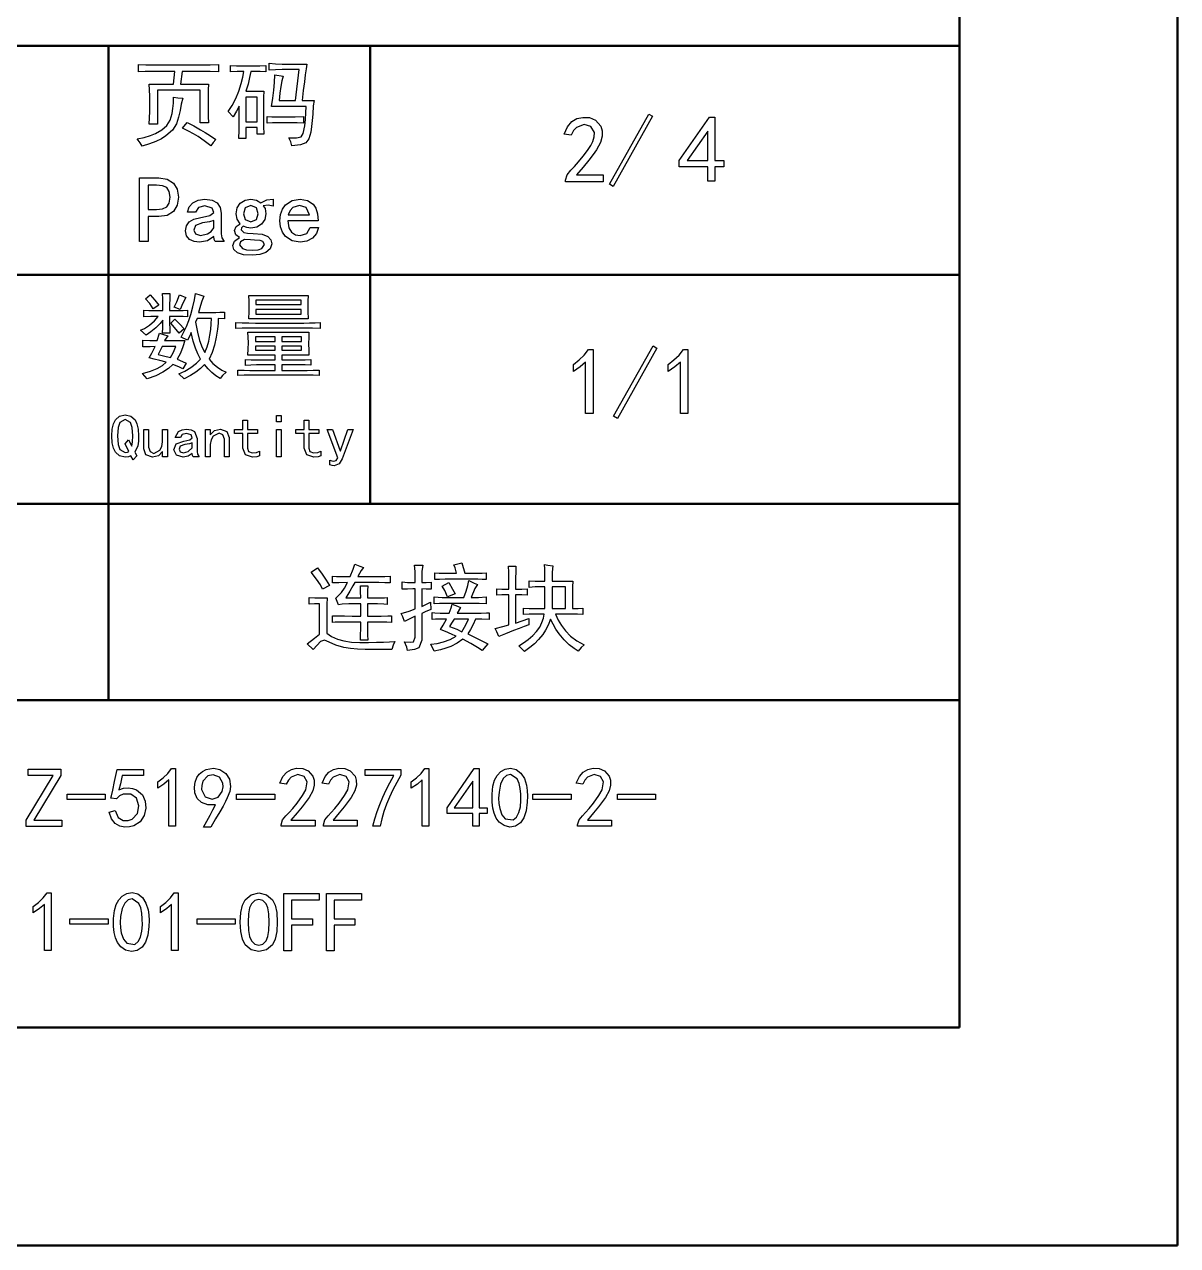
# Model space of a CAD drawing. Extents: x 0 to 1189, y 0 to 841.
# Drawn here: x 1136.1 to 1189, y 0 to 56 of the extents above; entities that cross this region are included whole.
import ezdxf

# ---------------------------------------------------------------- set-up
doc = ezdxf.new("R2010")
doc.units = 0

msp = doc.modelspace()

# ---------------------------------------------------------------- linework, layer by layer
at = {"color": 7, "lineweight": 50}
for p, q in [((1189, 0), (1189, 841)), ((1179, 10), (1179, 831)), ((1179, 73), (1179, 10)), ((1179, 55), (909, 55)), ((1140, 34), (1140, 55)), ((1152, 34), (1152, 55)), ((1101, 44.5), (1179, 44.5)), ((1179, 34), (1101, 34)), ((1140, 34), (1140, 25)), ((1179, 25), (1101, 25)), ((1179, 10), (30, 10)), ((909, 10), (1179, 10)), ((1189, 0), (0, 0))]:
    msp.add_line(p, q, dxfattribs=at)
at = {"color": 7, "lineweight": 25}
for points in [[(1144.36, 54.125), (1144.667, 54.129), (1145.042, 54.142), (1145.042, 53.801), (1144.667, 53.814), (1144.36, 53.818), (1143.371, 53.818), (1143.303, 53.239), (1144.582, 53.239), (1144.569, 52.983), (1144.565, 52.727), (1144.565, 52.028), (1144.569, 51.751), (1144.582, 51.466), (1144.207, 51.466), (1144.207, 52.966), (1142.246, 52.966), (1142.246, 51.398), (1141.871, 51.398), (1141.884, 51.696), (1141.888, 51.977), (1141.888, 52.693), (1141.884, 52.974), (1141.871, 53.239), (1142.979, 53.239), (1143.013, 53.52), (1143.048, 53.818), (1141.991, 53.818), (1141.675, 53.814), (1141.377, 53.801), (1141.377, 54.142), (1141.718, 54.129), (1141.991, 54.125)], [(1146.694, 54.074), (1146.941, 54.078), (1147.205, 54.091), (1147.205, 53.801), (1146.954, 53.814), (1146.779, 53.818), (1146.523, 53.818), (1146.469, 53.536), (1146.395, 53.235), (1146.302, 52.915), (1147.12, 52.915), (1147.107, 52.642), (1147.103, 52.403), (1147.103, 51.585), (1147.107, 51.313), (1147.12, 50.938), (1146.813, 50.938), (1146.813, 51.244), (1146.302, 51.244), (1146.302, 50.75), (1145.978, 50.75), (1145.991, 51.134), (1145.995, 51.432), (1145.995, 52.233), (1145.867, 51.999), (1145.722, 51.739), (1145.484, 51.977), (1145.675, 52.264), (1145.84, 52.58), (1145.978, 52.923), (1146.086, 53.261), (1146.16, 53.56), (1146.2, 53.818), (1145.893, 53.814), (1145.586, 53.801), (1145.586, 54.091), (1145.871, 54.078), (1146.114, 54.074)], [(1148.569, 52.489), (1148.739, 53.903), (1147.955, 53.903), (1147.661, 53.899), (1147.359, 53.886), (1147.359, 54.193), (1147.661, 54.168), (1147.955, 54.159), (1149.097, 54.159), (1149.061, 53.945), (1149.021, 53.671), (1148.977, 53.337), (1148.928, 52.943), (1148.876, 52.489), (1149.421, 52.489), (1149.389, 52.237), (1149.362, 51.858), (1149.34, 51.57), (1149.308, 51.297), (1149.268, 51.04), (1149.176, 50.731), (1149.038, 50.554), (1148.797, 50.462), (1148.398, 50.409), (1148.356, 50.597), (1148.262, 50.784), (1148.624, 50.784), (1148.825, 50.818), (1148.927, 50.969), (1148.995, 51.321), (1149.025, 51.621), (1149.048, 51.92), (1149.063, 52.216), (1147.478, 52.216), (1147.527, 52.589), (1147.572, 52.957), (1147.608, 53.317), (1147.631, 53.665), (1148.006, 53.597), (1147.945, 53.394), (1147.896, 53.128), (1147.855, 52.819), (1147.819, 52.489)], [(1143.406, 52.591), (1143.331, 52.322), (1143.278, 52.028), (1143.216, 51.724), (1143.116, 51.423), (1142.935, 51.134), (1142.63, 50.861), (1142.425, 50.732), (1142.176, 50.612), (1141.884, 50.498), (1141.548, 50.392), (1141.445, 50.554), (1141.309, 50.733), (1141.638, 50.797), (1141.923, 50.877), (1142.161, 50.972), (1142.451, 51.142), (1142.673, 51.347), (1142.828, 51.594), (1142.92, 51.892), (1142.953, 52.119), (1142.973, 52.369), (1142.979, 52.642), (1143.18, 52.604)], [(1146.813, 51.517), (1146.813, 52.642), (1146.302, 52.642), (1146.302, 51.517)], [(1148.296, 51.739), (1148.56, 51.743), (1148.944, 51.756), (1148.944, 51.449), (1148.654, 51.458), (1148.398, 51.464), (1148.177, 51.466), (1147.734, 51.466), (1147.525, 51.462), (1147.273, 51.449), (1147.273, 51.756), (1147.482, 51.743), (1147.734, 51.739)], [(1160.954, 48.835), (1161.022, 49.078), (1161.192, 49.295), (1161.353, 49.457), (1161.541, 49.67), (1161.755, 49.934), (1161.955, 50.202), (1162.103, 50.427), (1162.198, 50.608), (1162.268, 50.829), (1162.275, 51.017), (1162.113, 51.298), (1161.797, 51.392), (1161.456, 51.256), (1161.314, 51.106), (1161.209, 50.898), (1160.885, 50.949), (1161.041, 51.287), (1161.235, 51.52), (1161.467, 51.658), (1161.738, 51.716), (1162.044, 51.707), (1162.326, 51.588), (1162.564, 51.307), (1162.628, 51.1), (1162.633, 50.855), (1162.554, 50.565), (1162.368, 50.224), (1162.221, 50.015), (1162.019, 49.753), (1161.761, 49.44), (1161.448, 49.074), (1162.675, 49.074), (1162.675, 48.767), (1160.954, 48.767)], [(1164.939, 51.767), (1163.132, 48.545), (1162.962, 48.648), (1164.768, 51.869)], [(1167.475, 49.442), (1166.162, 49.442), (1166.162, 49.732), (1167.543, 51.726), (1167.798, 51.726), (1167.798, 49.732), (1168.208, 49.732), (1168.208, 49.442), (1167.798, 49.442), (1167.798, 48.795), (1167.475, 48.795)], [(1143.61, 51.483), (1143.917, 51.323), (1144.224, 51.151), (1144.438, 51.021), (1144.671, 50.87), (1144.923, 50.699), (1144.803, 50.558), (1144.684, 50.409), (1144.386, 50.643), (1144.104, 50.835), (1143.904, 50.955), (1143.665, 51.085), (1143.388, 51.227)], [(1167.475, 49.732), (1167.475, 51.079), (1166.52, 49.732)], [(1143.212, 48.05), (1143.152, 47.684), (1142.974, 47.403), (1142.688, 47.224), (1142.309, 47.164), (1141.814, 47.164), (1141.814, 46.022), (1141.422, 46.022), (1141.422, 48.937), (1142.309, 48.937), (1142.688, 48.877), (1142.974, 48.698), (1143.152, 48.417)], [(1142.82, 48.05), (1142.782, 48.323), (1142.667, 48.494), (1142.475, 48.583), (1142.207, 48.613), (1141.814, 48.613), (1141.814, 47.488), (1142.207, 47.488), (1142.475, 47.518), (1142.667, 47.607), (1142.782, 47.778)], [(1145.303, 46.022), (1144.894, 46.022), (1144.843, 46.116), (1144.826, 46.261), (1144.536, 46.056), (1144.178, 45.988), (1143.927, 46.022), (1143.718, 46.124), (1143.577, 46.29), (1143.531, 46.516), (1143.573, 46.746), (1143.701, 46.925), (1143.918, 47.053), (1144.229, 47.13), (1144.453, 47.168), (1144.647, 47.215), (1144.826, 47.352), (1144.749, 47.556), (1144.417, 47.658), (1144.119, 47.582), (1143.991, 47.369), (1143.616, 47.369), (1143.695, 47.614), (1143.863, 47.803), (1144.108, 47.925), (1144.417, 47.965), (1144.745, 47.923), (1144.979, 47.795), (1145.12, 47.59), (1145.167, 47.317), (1145.167, 46.38), (1145.201, 46.192)], [(1147.55, 47.641), (1147.32, 47.684), (1147.09, 47.658), (1147.175, 47.531), (1147.209, 47.3), (1147.16, 47.036), (1147.013, 46.823), (1146.793, 46.683), (1146.527, 46.636), (1146.348, 46.661), (1146.169, 46.721), (1146.101, 46.653), (1146.084, 46.567), (1146.203, 46.44), (1146.37, 46.408), (1146.629, 46.397), (1147.045, 46.363), (1147.303, 46.261), (1147.437, 46.107), (1147.482, 45.92), (1147.416, 45.683), (1147.218, 45.519), (1146.93, 45.423), (1146.595, 45.391), (1146.195, 45.421), (1145.914, 45.511), (1145.747, 45.651), (1145.692, 45.835), (1145.777, 46.039), (1145.999, 46.21), (1145.837, 46.337), (1145.777, 46.533), (1145.854, 46.712), (1146.033, 46.84), (1145.896, 47.045), (1145.845, 47.3), (1145.894, 47.565), (1146.041, 47.778), (1146.261, 47.918), (1146.527, 47.965), (1146.791, 47.923), (1146.987, 47.795), (1147.26, 47.94), (1147.55, 47.965)], [(1146.868, 47.3), (1146.783, 47.573), (1146.527, 47.675), (1146.271, 47.573), (1146.186, 47.3), (1146.271, 47.028), (1146.527, 46.925), (1146.783, 47.028)], [(1149.624, 46.67), (1149.539, 46.393), (1149.351, 46.175), (1149.091, 46.035), (1148.789, 45.988), (1148.416, 46.054), (1148.115, 46.252), (1147.969, 46.45), (1147.881, 46.692), (1147.851, 46.977), (1147.881, 47.262), (1147.969, 47.503), (1148.115, 47.701), (1148.416, 47.899), (1148.789, 47.965), (1149.115, 47.908), (1149.377, 47.735), (1149.505, 47.549), (1149.581, 47.296), (1149.607, 46.977), (1148.226, 46.977), (1148.267, 46.657), (1148.388, 46.448), (1148.569, 46.333), (1148.789, 46.295), (1149.096, 46.389), (1149.249, 46.67)], [(1149.215, 47.249), (1149.062, 47.582), (1148.755, 47.675), (1148.448, 47.582), (1148.328, 47.452), (1148.243, 47.249)], [(1144.826, 46.653), (1144.826, 46.994), (1144.63, 46.934), (1144.315, 46.874), (1143.982, 46.755), (1143.906, 46.55), (1143.982, 46.371), (1144.212, 46.295), (1144.545, 46.38), (1144.705, 46.491)], [(1147.158, 45.886), (1147.081, 46.022), (1146.947, 46.073), (1146.698, 46.09), (1146.51, 46.099), (1146.237, 46.124), (1146.05, 46.005), (1145.999, 45.869), (1146.135, 45.698), (1146.323, 45.647), (1146.612, 45.63), (1146.862, 45.649), (1147.03, 45.707)], [(1142.494, 42.861), (1142.493, 43.13), (1142.487, 43.392), (1142.477, 43.645), (1142.818, 43.645), (1142.809, 43.399), (1142.803, 43.138), (1142.801, 42.861), (1143.15, 42.863), (1143.422, 42.869), (1143.619, 42.878), (1143.619, 42.571), (1143.422, 42.581), (1143.15, 42.587), (1142.801, 42.588), (1142.803, 42.284), (1142.809, 42.028), (1142.818, 41.821), (1142.477, 41.821), (1142.49, 42.09), (1142.494, 42.418), (1142.371, 42.262), (1142.171, 42.069), (1141.94, 41.879), (1141.727, 41.736), (1141.472, 41.958), (1141.651, 42.043), (1141.881, 42.196), (1142.107, 42.388), (1142.273, 42.588), (1141.94, 42.584), (1141.625, 42.571), (1141.625, 42.878), (1141.85, 42.869), (1142.14, 42.863)], [(1141.915, 43.577), (1142.132, 43.338), (1142.307, 43.1), (1142.051, 42.946), (1141.902, 43.177), (1141.693, 43.39)], [(1143.551, 43.458), (1143.415, 43.202), (1143.278, 42.912), (1143.006, 43.015), (1143.138, 43.266), (1143.261, 43.577)], [(1144.369, 43.526), (1144.284, 43.296), (1144.22, 43.093), (1144.131, 42.776), (1144.915, 42.776), (1145.102, 42.78), (1145.324, 42.793), (1145.324, 42.486), (1145.034, 42.503), (1145.024, 42.286), (1144.993, 41.999), (1144.94, 41.642), (1144.862, 41.268), (1144.751, 40.93), (1144.608, 40.628), (1144.789, 40.434), (1144.992, 40.262), (1145.198, 40.123), (1145.392, 40.032), (1145.222, 39.883), (1145.119, 39.742), (1144.923, 39.87), (1144.744, 40.015), (1144.574, 40.185), (1144.403, 40.39), (1144.21, 40.2), (1144.003, 40.04), (1143.762, 39.889), (1143.466, 39.725), (1143.227, 39.963), (1143.492, 40.087), (1143.773, 40.253), (1144.028, 40.441), (1144.216, 40.628), (1144.099, 40.875), (1143.986, 41.14), (1143.881, 41.455), (1143.79, 41.856), (1143.722, 41.698), (1143.619, 41.498), (1143.33, 41.634), (1143.46, 41.878), (1143.577, 42.133), (1143.681, 42.398), (1143.773, 42.674), (1143.873, 43.032), (1143.947, 43.356), (1143.994, 43.645), (1144.19, 43.573)], [(1149.156, 43.543), (1149.143, 43.296), (1149.139, 43.066), (1149.143, 42.81), (1149.156, 42.486), (1146.428, 42.486), (1146.441, 42.81), (1146.446, 43.066), (1146.441, 43.296), (1146.428, 43.543)], [(1148.832, 43.134), (1148.832, 43.338), (1146.752, 43.338), (1146.752, 43.134)], [(1148.832, 42.691), (1148.832, 42.912), (1146.752, 42.912), (1146.752, 42.691)], [(1143.04, 42.469), (1143.257, 42.248), (1143.466, 42.026), (1143.244, 41.821), (1143.027, 42.081), (1142.852, 42.282)], [(1143.994, 42.333), (1144.079, 41.868), (1144.178, 41.481), (1144.292, 41.169), (1144.421, 40.935), (1144.522, 41.197), (1144.599, 41.462), (1144.651, 41.728), (1144.686, 41.992), (1144.711, 42.25), (1144.727, 42.503), (1144.063, 42.503)], [(1148.951, 42.282), (1149.216, 42.293), (1149.466, 42.304), (1149.701, 42.316), (1149.701, 42.043), (1149.348, 42.056), (1148.968, 42.06), (1146.735, 42.06), (1146.43, 42.058), (1146.129, 42.053), (1145.832, 42.043), (1145.832, 42.316), (1146.129, 42.304), (1146.43, 42.293), (1146.735, 42.282)], [(1142.716, 41.702), (1142.563, 41.481), (1143.5, 41.481), (1143.415, 41.196), (1143.296, 40.912), (1143.142, 40.628), (1143.385, 40.53), (1143.568, 40.441), (1143.415, 40.185), (1143.223, 40.287), (1142.955, 40.39), (1142.753, 40.207), (1142.49, 40.036), (1142.165, 39.875), (1141.778, 39.725), (1141.557, 39.981), (1141.926, 40.083), (1142.23, 40.202), (1142.471, 40.338), (1142.648, 40.492), (1142.349, 40.568), (1142.087, 40.636), (1141.864, 40.696), (1141.983, 40.901), (1142.136, 41.208), (1141.911, 41.204), (1141.574, 41.191), (1141.574, 41.498), (1141.902, 41.485), (1142.239, 41.481), (1142.341, 41.821), (1142.528, 41.758)], [(1149.19, 41.873), (1149.177, 41.634), (1149.173, 41.327), (1149.177, 41.037), (1149.19, 40.816), (1147.946, 40.816), (1147.946, 40.594), (1148.73, 40.594), (1149.011, 40.598), (1149.275, 40.611), (1149.275, 40.356), (1149.019, 40.368), (1148.73, 40.373), (1147.946, 40.373), (1147.946, 40.117), (1149.105, 40.117), (1149.377, 40.121), (1149.65, 40.134), (1149.65, 39.878), (1149.377, 39.891), (1149.105, 39.895), (1146.48, 39.895), (1146.215, 39.891), (1145.934, 39.878), (1145.934, 40.134), (1146.224, 40.13), (1146.48, 40.117), (1147.639, 40.117), (1147.639, 40.373), (1146.786, 40.373), (1146.531, 40.364), (1146.275, 40.338), (1146.275, 40.611), (1146.539, 40.598), (1146.786, 40.594), (1147.639, 40.594), (1147.639, 40.816), (1146.394, 40.816), (1146.407, 41.101), (1146.411, 41.378), (1146.407, 41.638), (1146.394, 41.873)], [(1147.639, 41.446), (1147.639, 41.651), (1146.735, 41.651), (1146.735, 41.446)], [(1148.849, 41.446), (1148.849, 41.651), (1147.946, 41.651), (1147.946, 41.446)], [(1142.273, 40.85), (1142.516, 40.79), (1142.835, 40.713), (1142.967, 40.922), (1143.091, 41.208), (1142.46, 41.208), (1142.371, 41.033)], [(1147.639, 41.037), (1147.639, 41.225), (1146.735, 41.225), (1146.735, 41.037)], [(1148.849, 41.037), (1148.849, 41.225), (1147.946, 41.225), (1147.946, 41.037)], [(1161.87, 40.492), (1161.619, 40.274), (1161.308, 40.065), (1161.308, 40.389), (1161.575, 40.594), (1161.808, 40.821), (1162.007, 41.071), (1162.211, 41.071), (1162.211, 38.139), (1161.87, 38.139)], [(1165.129, 41.139), (1163.323, 37.918), (1163.152, 38.02), (1164.959, 41.242)], [(1166.215, 40.492), (1165.963, 40.274), (1165.652, 40.065), (1165.652, 40.389), (1165.919, 40.594), (1166.152, 40.821), (1166.351, 41.071), (1166.556, 41.071), (1166.556, 38.139), (1166.215, 38.139)], [(1141.379, 37.112), (1141.369, 36.867), (1141.34, 36.663), (1141.213, 36.37), (1141.301, 36.204), (1141.124, 36.015), (1141.024, 36.204), (1140.913, 36.154), (1140.769, 36.137), (1140.512, 36.194), (1140.315, 36.364), (1140.223, 36.548), (1140.167, 36.798), (1140.149, 37.112), (1140.167, 37.426), (1140.223, 37.674), (1140.315, 37.854), (1140.512, 38.021), (1140.769, 38.076), (1141.026, 38.021), (1141.218, 37.854), (1141.307, 37.674), (1141.361, 37.426)], [(1141.113, 37.112), (1141.088, 37.497), (1141.013, 37.722), (1140.769, 37.866), (1140.52, 37.722), (1140.441, 37.497), (1140.415, 37.112), (1140.441, 36.726), (1140.52, 36.497), (1140.769, 36.348), (1140.869, 36.364), (1140.936, 36.403), (1140.758, 36.747), (1140.913, 36.935), (1141.068, 36.636), (1141.102, 36.835)], [(1146.921, 36.193), (1146.793, 36.154), (1146.599, 36.137), (1146.278, 36.248), (1146.156, 36.558), (1146.156, 37.223), (1145.779, 37.223), (1145.779, 37.4), (1146.156, 37.4), (1146.156, 37.832), (1146.378, 37.832), (1146.378, 37.4), (1146.832, 37.4), (1146.832, 37.223), (1146.378, 37.223), (1146.378, 36.547), (1146.422, 36.398), (1146.588, 36.337), (1146.788, 36.359), (1146.921, 36.414)], [(1147.917, 37.755), (1147.695, 37.755), (1147.695, 38.043), (1147.917, 38.043)], [(1149.731, 36.193), (1149.604, 36.154), (1149.41, 36.137), (1149.089, 36.248), (1148.967, 36.558), (1148.967, 37.223), (1148.59, 37.223), (1148.59, 37.4), (1148.967, 37.4), (1148.967, 37.832), (1149.188, 37.832), (1149.188, 37.4), (1149.643, 37.4), (1149.643, 37.223), (1149.188, 37.223), (1149.188, 36.547), (1149.233, 36.398), (1149.399, 36.337), (1149.598, 36.359), (1149.731, 36.414)], [(1142.705, 36.159), (1142.483, 36.159), (1142.483, 36.392), (1142.289, 36.204), (1142.018, 36.137), (1141.719, 36.248), (1141.619, 36.525), (1141.619, 37.4), (1141.84, 37.4), (1141.84, 36.602), (1141.907, 36.392), (1142.084, 36.314), (1142.356, 36.464), (1142.451, 36.632), (1142.483, 36.835), (1142.483, 37.4), (1142.705, 37.4)], [(1144.149, 36.159), (1143.883, 36.159), (1143.85, 36.22), (1143.839, 36.314), (1143.65, 36.181), (1143.418, 36.137), (1143.119, 36.226), (1142.997, 36.481), (1143.108, 36.747), (1143.451, 36.879), (1143.722, 36.935), (1143.839, 37.023), (1143.789, 37.156), (1143.573, 37.223), (1143.379, 37.173), (1143.296, 37.035), (1143.052, 37.035), (1143.213, 37.317), (1143.372, 37.396), (1143.573, 37.422), (1143.786, 37.395), (1143.938, 37.312), (1144.06, 37.001), (1144.06, 36.392), (1144.083, 36.27)], [(1145.532, 36.159), (1145.31, 36.159), (1145.31, 36.957), (1145.244, 37.168), (1145.066, 37.245), (1144.795, 37.096), (1144.699, 36.928), (1144.667, 36.724), (1144.667, 36.159), (1144.446, 36.159), (1144.446, 37.4), (1144.667, 37.4), (1144.667, 37.168), (1144.861, 37.356), (1145.133, 37.422), (1145.432, 37.312), (1145.532, 37.035)], [(1147.917, 36.159), (1147.695, 36.159), (1147.695, 37.4), (1147.917, 37.4)], [(1151.215, 37.4), (1150.705, 36.06), (1150.573, 35.827), (1150.351, 35.749), (1150.246, 35.755), (1150.151, 35.783), (1150.151, 36.004), (1150.24, 35.971), (1150.318, 35.96), (1150.44, 35.988), (1150.506, 36.115), (1150.019, 37.4), (1150.262, 37.4), (1150.617, 36.425), (1150.628, 36.425), (1150.971, 37.4)], [(1143.839, 36.569), (1143.839, 36.791), (1143.711, 36.752), (1143.506, 36.713), (1143.29, 36.636), (1143.24, 36.503), (1143.29, 36.386), (1143.44, 36.337), (1143.656, 36.392)], [(1149.584, 31.072), (1149.788, 30.776), (1149.97, 30.504), (1150.129, 30.254), (1149.806, 30.083), (1149.711, 30.284), (1149.54, 30.545), (1149.294, 30.867)], [(1151.084, 30.663), (1151.22, 31.004), (1151.288, 31.242), (1151.523, 31.144), (1151.681, 31.089), (1151.574, 30.948), (1151.425, 30.663), (1152.345, 30.663), (1152.665, 30.667), (1152.908, 30.68), (1152.908, 30.373), (1152.669, 30.386), (1152.396, 30.39), (1151.288, 30.39), (1151.205, 30.237), (1151.069, 30.004), (1150.879, 29.691), (1151.561, 29.691), (1151.557, 29.989), (1151.544, 30.237), (1151.885, 30.237), (1151.872, 30.007), (1151.868, 29.691), (1152.347, 29.693), (1152.648, 29.699), (1152.771, 29.708), (1152.771, 29.384), (1152.626, 29.403), (1152.324, 29.415), (1151.868, 29.418), (1151.868, 28.856), (1152.499, 28.856), (1152.806, 28.86), (1152.976, 28.873), (1152.976, 28.566), (1152.754, 28.579), (1152.499, 28.583), (1151.868, 28.583), (1151.87, 28.278), (1151.876, 28), (1151.885, 27.748), (1151.544, 27.748), (1151.554, 28), (1151.559, 28.278), (1151.561, 28.583), (1151.039, 28.582), (1150.649, 28.579), (1150.391, 28.574), (1150.266, 28.566), (1150.266, 28.873), (1150.519, 28.866), (1150.82, 28.86), (1151.167, 28.857), (1151.561, 28.856), (1151.561, 29.418), (1151.016, 29.418), (1150.709, 29.397), (1150.538, 29.367), (1150.419, 29.674), (1150.683, 29.93), (1150.813, 30.13), (1150.948, 30.39), (1150.556, 30.386), (1150.266, 30.373), (1150.266, 30.68), (1150.455, 30.67), (1150.728, 30.665)], [(1154.061, 30.39), (1154.061, 30.901), (1154.027, 31.191), (1154.402, 31.191), (1154.368, 30.901), (1154.368, 30.39), (1154.56, 30.394), (1154.794, 30.407), (1154.794, 30.083), (1154.56, 30.096), (1154.368, 30.1), (1154.368, 29.299), (1154.509, 29.372), (1154.76, 29.487), (1154.777, 29.163), (1154.522, 29.048), (1154.368, 28.975), (1154.368, 27.748), (1154.232, 27.407), (1154.032, 27.322), (1153.703, 27.271), (1153.669, 27.433), (1153.567, 27.68), (1153.84, 27.654), (1153.976, 27.68), (1154.061, 27.884), (1154.061, 28.856), (1153.87, 28.766), (1153.567, 28.6), (1153.486, 28.822), (1153.414, 28.975), (1153.789, 29.078), (1154.061, 29.18), (1154.061, 30.1), (1153.942, 30.1), (1153.703, 30.096), (1153.465, 30.083), (1153.465, 30.424), (1153.712, 30.399), (1153.942, 30.39)], [(1155.953, 30.816), (1155.89, 31.059), (1155.834, 31.208), (1156.192, 31.293), (1156.328, 30.816), (1156.908, 30.816), (1157.13, 30.829), (1157.317, 30.833), (1157.317, 30.526), (1157.125, 30.539), (1156.925, 30.543), (1155.425, 30.543), (1155.174, 30.539), (1154.965, 30.526), (1154.965, 30.833), (1155.152, 30.82), (1155.374, 30.816)], [(1158.351, 30.083), (1158.351, 30.595), (1158.347, 30.867), (1158.334, 31.14), (1158.675, 31.14), (1158.663, 30.876), (1158.658, 30.595), (1158.658, 30.083), (1158.795, 30.083), (1158.952, 30.087), (1159.187, 30.1), (1159.187, 29.811), (1158.952, 29.823), (1158.795, 29.828), (1158.658, 29.828), (1158.658, 28.532), (1159.272, 28.737), (1159.272, 28.447), (1159.057, 28.373), (1158.821, 28.288), (1158.565, 28.191), (1158.196, 28.046), (1157.891, 27.918), (1157.797, 28.14), (1157.721, 28.293), (1158.07, 28.37), (1158.351, 28.447), (1158.351, 29.828), (1158.283, 29.828), (1158.036, 29.823), (1157.806, 29.811), (1157.806, 30.1), (1158.032, 30.087), (1158.266, 30.083)], [(1160.005, 30.458), (1160.003, 30.771), (1159.997, 31.026), (1159.988, 31.225), (1160.141, 31.191), (1160.363, 31.157), (1160.337, 30.867), (1160.331, 30.68), (1160.329, 30.458), (1161.283, 30.458), (1161.271, 30.19), (1161.266, 29.896), (1161.266, 29.197), (1161.53, 29.201), (1161.744, 29.214), (1161.744, 28.924), (1161.501, 28.937), (1161.283, 28.941), (1160.482, 28.941), (1160.612, 28.675), (1160.763, 28.421), (1160.949, 28.176), (1161.181, 27.936), (1161.462, 27.718), (1161.795, 27.543), (1161.658, 27.42), (1161.522, 27.254), (1161.345, 27.369), (1161.121, 27.543), (1160.881, 27.771), (1160.653, 28.046), (1160.51, 28.254), (1160.38, 28.478), (1160.26, 28.72), (1160.153, 28.444), (1160.033, 28.208), (1159.903, 28.012), (1159.704, 27.774), (1159.519, 27.586), (1159.317, 27.418), (1159.067, 27.237), (1158.812, 27.492), (1159.021, 27.624), (1159.238, 27.782), (1159.444, 27.959), (1159.621, 28.149), (1159.764, 28.349), (1159.869, 28.558), (1159.937, 28.76), (1159.971, 28.941), (1159.562, 28.941), (1159.289, 28.937), (1159.016, 28.924), (1159.016, 29.214), (1159.289, 29.201), (1159.562, 29.197), (1160.005, 29.197), (1160.005, 30.203), (1159.817, 30.203), (1159.557, 30.194), (1159.289, 30.168), (1159.289, 30.475), (1159.549, 30.462), (1159.817, 30.458)], [(1156.516, 30.492), (1156.759, 30.369), (1156.908, 30.305), (1156.784, 30.113), (1156.618, 29.708), (1156.959, 29.708), (1157.317, 29.742), (1157.317, 29.418), (1156.993, 29.436), (1155.323, 29.436), (1155.165, 29.431), (1154.931, 29.418), (1154.931, 29.742), (1155.289, 29.708), (1156.294, 29.708), (1156.395, 30), (1156.469, 30.261)], [(1155.596, 30.39), (1155.77, 30.092), (1155.885, 29.879), (1155.544, 29.742), (1155.412, 30.024), (1155.289, 30.22)], [(1150.027, 29.691), (1150.014, 29.38), (1150.01, 29.129), (1150.01, 28.072), (1150.229, 27.918), (1150.49, 27.799), (1150.793, 27.714), (1151.139, 27.663), (1151.527, 27.646), (1151.924, 27.648), (1152.283, 27.654), (1152.603, 27.664), (1152.885, 27.678), (1153.129, 27.697), (1153.044, 27.518), (1152.993, 27.322), (1152.661, 27.322), (1152.345, 27.324), (1152.047, 27.327), (1151.766, 27.33), (1151.415, 27.344), (1151.092, 27.372), (1150.794, 27.416), (1150.413, 27.516), (1150.121, 27.663), (1149.897, 27.754), (1149.72, 27.688), (1149.558, 27.524), (1149.379, 27.322), (1149.107, 27.578), (1149.443, 27.85), (1149.669, 28.021), (1149.669, 29.418), (1149.439, 29.414), (1149.192, 29.401), (1149.192, 29.708), (1149.452, 29.695), (1149.686, 29.691)], [(1160.942, 29.197), (1160.942, 30.203), (1160.329, 30.203), (1160.329, 29.197)], [(1156.141, 29.248), (1155.988, 28.992), (1157.078, 28.992), (1157.326, 29.005), (1157.453, 29.009), (1157.453, 28.703), (1157.113, 28.72), (1156.823, 28.72), (1156.715, 28.47), (1156.596, 28.242), (1156.465, 28.038), (1156.802, 27.873), (1157.109, 27.72), (1157.385, 27.578), (1157.296, 27.475), (1157.13, 27.271), (1156.91, 27.42), (1156.615, 27.596), (1156.243, 27.799), (1155.985, 27.614), (1155.689, 27.467), (1155.465, 27.386), (1155.212, 27.315), (1154.931, 27.254), (1154.777, 27.561), (1155.059, 27.605), (1155.357, 27.671), (1155.655, 27.776), (1155.936, 27.936), (1155.789, 28), (1155.55, 28.102), (1155.221, 28.242), (1155.34, 28.438), (1155.493, 28.72), (1155.221, 28.72), (1154.986, 28.715), (1154.828, 28.703), (1154.828, 29.026), (1154.965, 29.009), (1155.203, 28.992), (1155.613, 28.992), (1155.706, 29.239), (1155.749, 29.401), (1155.992, 29.303)], [(1155.63, 28.379), (1155.966, 28.251), (1156.192, 28.14), (1156.38, 28.447), (1156.499, 28.72), (1155.851, 28.72), (1155.719, 28.524)], [(1137.865, 19.213), (1136.224, 19.213), (1136.224, 19.504), (1137.466, 21.544), (1136.316, 21.544), (1136.316, 21.836), (1137.819, 21.836), (1137.819, 21.544), (1136.577, 19.504), (1137.865, 19.504)], [(1142.77, 21.345), (1142.544, 21.149), (1142.264, 20.962), (1142.264, 21.253), (1142.504, 21.437), (1142.714, 21.642), (1142.893, 21.867), (1143.077, 21.867), (1143.077, 19.228), (1142.77, 19.228)], [(1144.353, 19.182), (1144.514, 19.459), (1144.66, 19.723), (1144.79, 19.973), (1144.906, 20.21), (1144.555, 20.204), (1144.269, 20.31), (1144.066, 20.499), (1143.962, 20.747), (1143.937, 21.009), (1143.97, 21.245), (1144.048, 21.449), (1144.161, 21.613), (1144.305, 21.738), (1144.476, 21.821), (1144.806, 21.882), (1145.105, 21.821), (1145.381, 21.637), (1145.55, 21.383), (1145.596, 21.046), (1145.557, 20.81), (1145.442, 20.517), (1145.363, 20.36), (1145.249, 20.148), (1145.098, 19.882), (1144.912, 19.559), (1144.691, 19.182)], [(1147.92, 19.289), (1147.981, 19.508), (1148.134, 19.704), (1148.279, 19.849), (1148.448, 20.041), (1148.641, 20.279), (1148.894, 20.626), (1149.04, 20.885), (1149.109, 21.253), (1148.963, 21.506), (1148.679, 21.59), (1148.372, 21.468), (1148.244, 21.334), (1148.15, 21.146), (1147.858, 21.192), (1147.998, 21.497), (1148.173, 21.706), (1148.382, 21.83), (1148.625, 21.882), (1148.901, 21.874), (1149.155, 21.767), (1149.369, 21.514), (1149.427, 21.328), (1149.431, 21.107), (1149.36, 20.846), (1149.193, 20.54), (1149.061, 20.351), (1148.878, 20.116), (1148.646, 19.833), (1148.365, 19.504), (1149.469, 19.504), (1149.469, 19.228), (1147.92, 19.228)], [(1149.85, 19.289), (1149.911, 19.508), (1150.064, 19.704), (1150.209, 19.849), (1150.378, 20.041), (1150.571, 20.279), (1150.824, 20.626), (1150.969, 20.885), (1151.038, 21.253), (1150.893, 21.506), (1150.609, 21.59), (1150.302, 21.468), (1150.174, 21.334), (1150.08, 21.146), (1149.788, 21.192), (1149.928, 21.497), (1150.103, 21.706), (1150.312, 21.83), (1150.555, 21.882), (1150.831, 21.874), (1151.084, 21.767), (1151.299, 21.514), (1151.357, 21.328), (1151.361, 21.107), (1151.29, 20.846), (1151.123, 20.54), (1150.99, 20.351), (1150.808, 20.116), (1150.576, 19.833), (1150.294, 19.504), (1151.399, 19.504), (1151.399, 19.228), (1149.85, 19.228)], [(1154.382, 21.345), (1154.156, 21.149), (1153.876, 20.962), (1153.876, 21.253), (1154.117, 21.437), (1154.326, 21.642), (1154.505, 21.867), (1154.689, 21.867), (1154.689, 19.228), (1154.382, 19.228)], [(1156.702, 19.811), (1155.521, 19.811), (1155.521, 20.072), (1156.763, 21.867), (1156.994, 21.867), (1156.994, 20.072), (1157.362, 20.072), (1157.362, 19.811), (1156.994, 19.811), (1156.994, 19.228), (1156.702, 19.228)], [(1157.578, 20.693), (1157.615, 21.057), (1157.693, 21.337), (1157.814, 21.554), (1157.977, 21.729), (1158.182, 21.844), (1158.43, 21.882), (1158.681, 21.826), (1158.898, 21.66), (1159.062, 21.408), (1159.158, 21.1), (1159.19, 20.863), (1159.203, 20.605), (1159.197, 20.325), (1159.147, 19.928), (1159.043, 19.612), (1158.88, 19.378), (1158.652, 19.228), (1158.391, 19.18), (1158.131, 19.251), (1157.908, 19.402), (1157.762, 19.596), (1157.67, 19.817), (1157.609, 20.049), (1157.578, 20.329)], [(1161.504, 19.289), (1161.566, 19.508), (1161.719, 19.704), (1161.864, 19.849), (1162.033, 20.041), (1162.225, 20.279), (1162.479, 20.626), (1162.624, 20.885), (1162.693, 21.253), (1162.547, 21.506), (1162.264, 21.59), (1161.957, 21.468), (1161.828, 21.334), (1161.734, 21.146), (1161.443, 21.192), (1161.583, 21.497), (1161.757, 21.706), (1161.967, 21.83), (1162.21, 21.882), (1162.486, 21.874), (1162.739, 21.767), (1162.954, 21.514), (1163.012, 21.328), (1163.015, 21.107), (1162.944, 20.846), (1162.778, 20.54), (1162.645, 20.351), (1162.463, 20.116), (1162.231, 19.833), (1161.949, 19.504), (1163.054, 19.504), (1163.054, 19.228), (1161.504, 19.228)], [(1140.303, 19.949), (1140.449, 19.627), (1140.671, 19.489), (1140.907, 19.479), (1141.093, 19.542), (1141.323, 19.803), (1141.385, 20.164), (1141.277, 20.501), (1141.024, 20.685), (1140.679, 20.685), (1140.505, 20.609), (1140.365, 20.471), (1140.104, 20.501), (1140.134, 20.618), (1140.192, 20.877), (1140.279, 21.278), (1140.395, 21.821), (1141.607, 21.821), (1141.607, 21.544), (1140.625, 21.544), (1140.549, 21.172), (1140.472, 20.885), (1140.694, 20.963), (1140.901, 20.985), (1141.097, 20.958), (1141.285, 20.892), (1141.553, 20.662), (1141.676, 20.371), (1141.707, 20.056), (1141.638, 19.711), (1141.454, 19.42), (1141.155, 19.236), (1140.965, 19.188), (1140.748, 19.182), (1140.524, 19.232), (1140.311, 19.351), (1140.136, 19.558), (1140.027, 19.872)], [(1144.269, 20.9), (1144.438, 20.57), (1144.752, 20.455), (1145.021, 20.547), (1145.212, 20.808), (1145.251, 21.021), (1145.243, 21.199), (1145.082, 21.468), (1144.798, 21.575), (1144.56, 21.529), (1144.33, 21.284), (1144.273, 21.096)], [(1152.117, 19.228), (1152.204, 19.561), (1152.309, 19.893), (1152.43, 20.225), (1152.568, 20.555), (1152.723, 20.886), (1152.895, 21.215), (1153.083, 21.544), (1151.764, 21.544), (1151.764, 21.821), (1153.406, 21.821), (1153.406, 21.56), (1153.21, 21.227), (1153.034, 20.894), (1152.878, 20.56), (1152.742, 20.227), (1152.626, 19.894), (1152.53, 19.561), (1152.454, 19.228)], [(1156.702, 20.072), (1156.702, 21.284), (1155.843, 20.072)], [(1157.901, 20.785), (1157.883, 20.514), (1157.894, 20.263), (1157.931, 20.033), (1158.033, 19.751), (1158.184, 19.565), (1158.545, 19.512), (1158.704, 19.638), (1158.813, 19.849), (1158.877, 20.114), (1158.898, 20.402), (1158.892, 20.687), (1158.875, 20.946), (1158.829, 21.18), (1158.737, 21.391), (1158.43, 21.598), (1158.25, 21.554), (1158.092, 21.406), (1157.971, 21.151)], [(1139.848, 20.44), (1138.099, 20.44), (1138.099, 20.685), (1139.848, 20.685)], [(1147.618, 20.44), (1145.869, 20.44), (1145.869, 20.685), (1147.618, 20.685)], [(1161.202, 20.44), (1159.454, 20.44), (1159.454, 20.685), (1161.202, 20.685)], [(1165.076, 20.44), (1163.327, 20.44), (1163.327, 20.685), (1165.076, 20.685)], [(1137.061, 15.64), (1136.835, 15.444), (1136.555, 15.256), (1136.555, 15.548), (1136.796, 15.732), (1137.005, 15.937), (1137.184, 16.162), (1137.368, 16.162), (1137.368, 13.523), (1137.061, 13.523)], [(1140.235, 14.988), (1140.272, 15.352), (1140.35, 15.632), (1140.471, 15.849), (1140.634, 16.023), (1140.839, 16.139), (1141.087, 16.177), (1141.338, 16.121), (1141.554, 15.954), (1141.719, 15.703), (1141.815, 15.394), (1141.847, 15.158), (1141.86, 14.9), (1141.854, 14.62), (1141.804, 14.223), (1141.7, 13.906), (1141.537, 13.672), (1141.309, 13.523), (1141.048, 13.475), (1140.787, 13.546), (1140.565, 13.697), (1140.419, 13.891), (1140.327, 14.112), (1140.266, 14.344), (1140.235, 14.624)], [(1140.557, 15.08), (1140.54, 14.809), (1140.551, 14.558), (1140.588, 14.328), (1140.69, 14.046), (1140.841, 13.86), (1141.202, 13.807), (1141.361, 13.933), (1141.47, 14.144), (1141.533, 14.409), (1141.554, 14.696), (1141.549, 14.982), (1141.531, 15.241), (1141.485, 15.475), (1141.393, 15.686), (1141.087, 15.893), (1140.906, 15.849), (1140.749, 15.701), (1140.628, 15.446)], [(1142.893, 15.64), (1142.667, 15.444), (1142.387, 15.256), (1142.387, 15.548), (1142.627, 15.732), (1142.837, 15.937), (1143.016, 16.162), (1143.2, 16.162), (1143.2, 13.523), (1142.893, 13.523)], [(1147.739, 14.827), (1147.714, 14.391), (1147.64, 14.046), (1147.516, 13.791), (1147.25, 13.556), (1146.895, 13.477), (1146.538, 13.556), (1146.266, 13.791), (1146.138, 14.046), (1146.061, 14.391), (1146.036, 14.827), (1146.061, 15.262), (1146.138, 15.604), (1146.266, 15.855), (1146.538, 16.085), (1146.895, 16.162), (1147.25, 16.085), (1147.516, 15.855), (1147.64, 15.604), (1147.714, 15.262)], [(1147.37, 14.827), (1147.355, 15.207), (1147.309, 15.488), (1147.232, 15.671), (1147.079, 15.82), (1146.895, 15.87), (1146.709, 15.82), (1146.55, 15.671), (1146.469, 15.488), (1146.42, 15.207), (1146.404, 14.827), (1146.42, 14.446), (1146.469, 14.162), (1146.55, 13.975), (1146.709, 13.82), (1146.895, 13.768), (1147.079, 13.82), (1147.232, 13.975), (1147.309, 14.162), (1147.355, 14.446)], [(1149.651, 15.839), (1148.393, 15.839), (1148.393, 14.98), (1149.345, 14.98), (1149.345, 14.689), (1148.393, 14.689), (1148.393, 13.508), (1148.041, 13.508), (1148.041, 16.131), (1149.651, 16.131)], [(1151.603, 15.839), (1150.345, 15.839), (1150.345, 14.98), (1151.297, 14.98), (1151.297, 14.689), (1150.345, 14.689), (1150.345, 13.508), (1149.993, 13.508), (1149.993, 16.131), (1151.603, 16.131)], [(1139.979, 14.735), (1138.23, 14.735), (1138.23, 14.98), (1139.979, 14.98)], [(1145.811, 14.735), (1144.062, 14.735), (1144.062, 14.98), (1145.811, 14.98)]]:
    msp.add_lwpolyline(points, close=True, dxfattribs=at)

doc.saveas('drawing.dxf')
